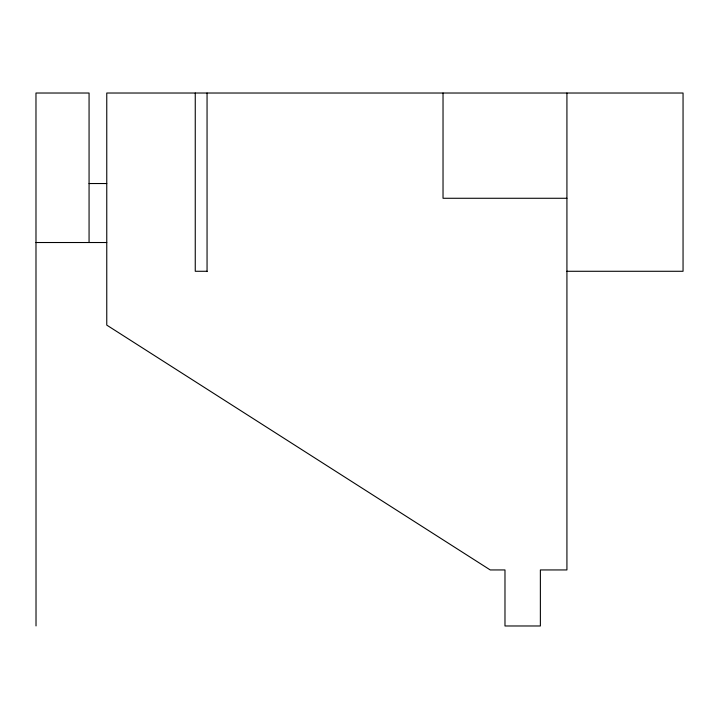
<?xml version="1.0" encoding="UTF-8"?>
<svg xmlns="http://www.w3.org/2000/svg" width="719" height="719" viewBox="0 0 719 719"><rect width="100%" height="100%" fill="white"/><g stroke="black" fill="none" stroke-linecap="round" stroke-linejoin="round"><path stroke-width="1.08" d="M36.022 625.925L35.977 93.021L89.066 93.021L89.066 242.519M89.066 183.534L106.763 183.534M566.923 198.273L443.03 198.273L443.03 93.021M35.977 242.519L106.763 242.519M207.054 271.279L195.253 271.279L195.253 93.021M566.923 271.279L683.05 271.279L683.05 93.021L106.763 93.021L106.763 325.114L490.232 569.942L504.981 569.942L504.981 625.979L540.373 625.979L540.373 569.942L566.923 569.942L566.923 93.021M207.054 93.021L207.054 271.575"/></g></svg>
